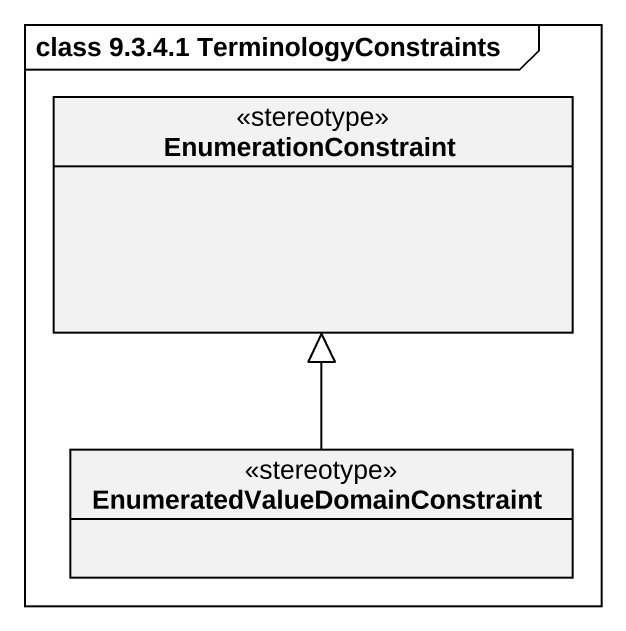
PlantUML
@startuml
mainframe class 9.3.4.1 TerminologyConstraints
hide circle
hide empty members
class EnumerationConstraint <<stereotype>>
class "EnumeratedValueDomainConstraint" as EnumeratedValueDomainConstra <<stereotype>>
EnumeratedValueDomainConstra -up-|> EnumerationConstraint
@enduml
